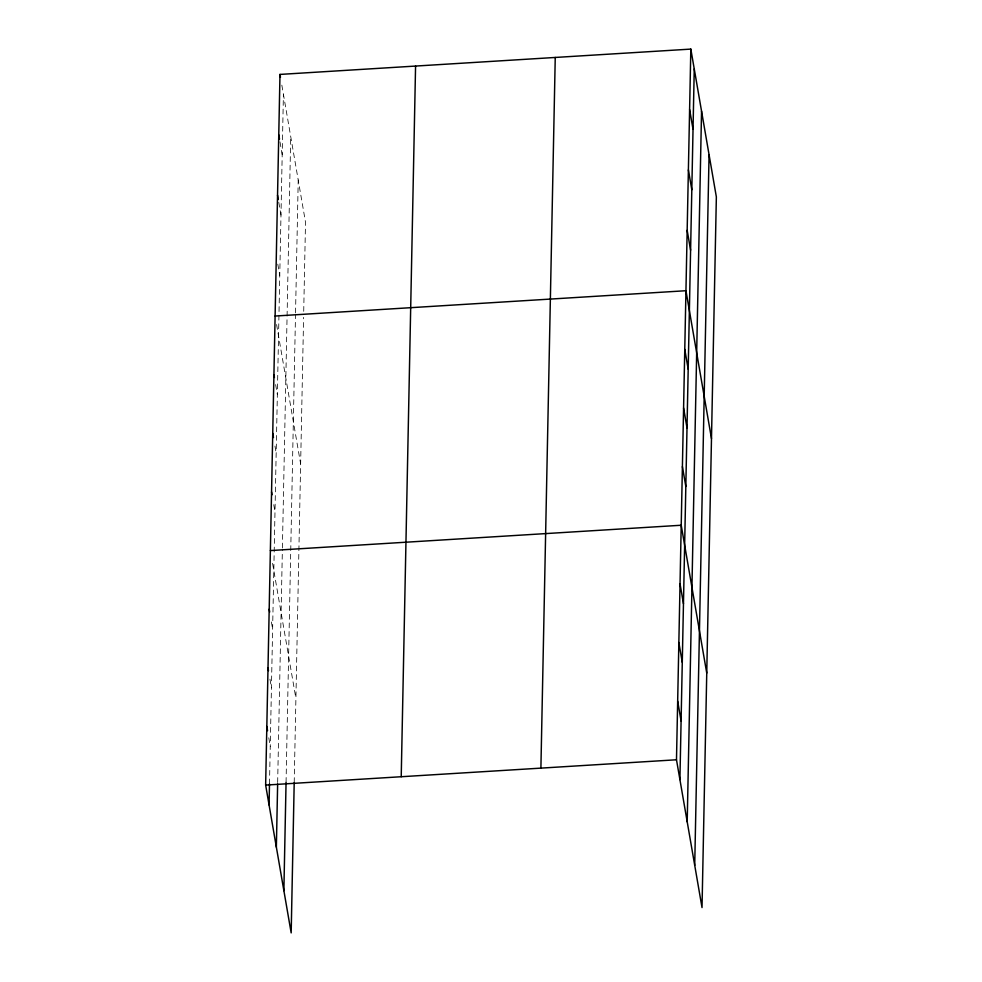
<?xml version="1.0" encoding="UTF-8"?>
<svg xmlns="http://www.w3.org/2000/svg" width="982" height="982" viewBox="0 0 982 982"><rect width="100%" height="100%" fill="white"/><g stroke="black" fill="none" stroke-linecap="round" stroke-linejoin="round"><path stroke-width="0.74" stroke-dasharray="4.91 3.68" d="M269.498 783.882L283.417 94.26M277.661 782.519L282.374 549.503M282.399 547.993L290.709 136.486M286.057 782.433L295.508 314.412M295.545 312.902L298.221 180.001M294.207 782.568L303.598 317.37M303.72 311.331L305.512 222.227L281.208 81.506M279.993 141.911L282.19 154.665M278.778 202.317L280.975 215.07M277.796 264.146L279.76 275.476M276.58 324.551L300.639 463.86M275.635 384.6L277.354 394.518M274.948 446.061L276.163 453.144M273.757 504.687L274.985 511.782M272.579 563.324L295.901 698.374M271.388 621.95L272.615 629.032M269.964 679.163L271.437 687.67M268.786 737.789L270.246 746.295"/><path stroke-width="1.47" d="M294.207 782.568L291.175 932.9L265.643 785.084L279.98 74.423L690.825 49.1L716.357 196.916L702.02 907.577L676.488 759.773L690.825 49.1M269.068 804.933L269.498 783.882M276.359 847.159L277.636 784.017M283.872 890.674L286.057 782.433M401.221 776.725L415.57 66.064M540.898 768.12L555.247 57.459M679.912 779.61L694.249 68.936M687.204 821.836L701.553 111.175M694.716 865.351L709.065 154.677M275.107 316.044L685.952 290.721L711.484 438.537M270.369 550.571L681.213 525.247L706.745 673.063M265.643 785.084L676.488 759.773M689.609 109.505L693.034 129.342M688.394 169.911L691.819 189.759M687.167 230.316L690.591 250.165M684.761 349.359L688.198 369.195M683.582 407.984L687.007 427.833M682.404 466.622L685.829 486.458M680.035 583.873L683.46 603.721M678.844 642.51L682.281 662.347M677.666 701.136L681.091 720.984M279.98 74.423L280.471 77.259M278.765 134.829L279.502 139.076M277.55 195.234L278.287 199.481M273.929 374.67L274.42 377.505M272.738 433.308L273.475 437.555M271.56 491.933L272.051 494.768M269.191 609.196L269.682 612.032M268.012 667.821L268.491 670.657M266.822 726.459L267.558 730.706"/></g></svg>
